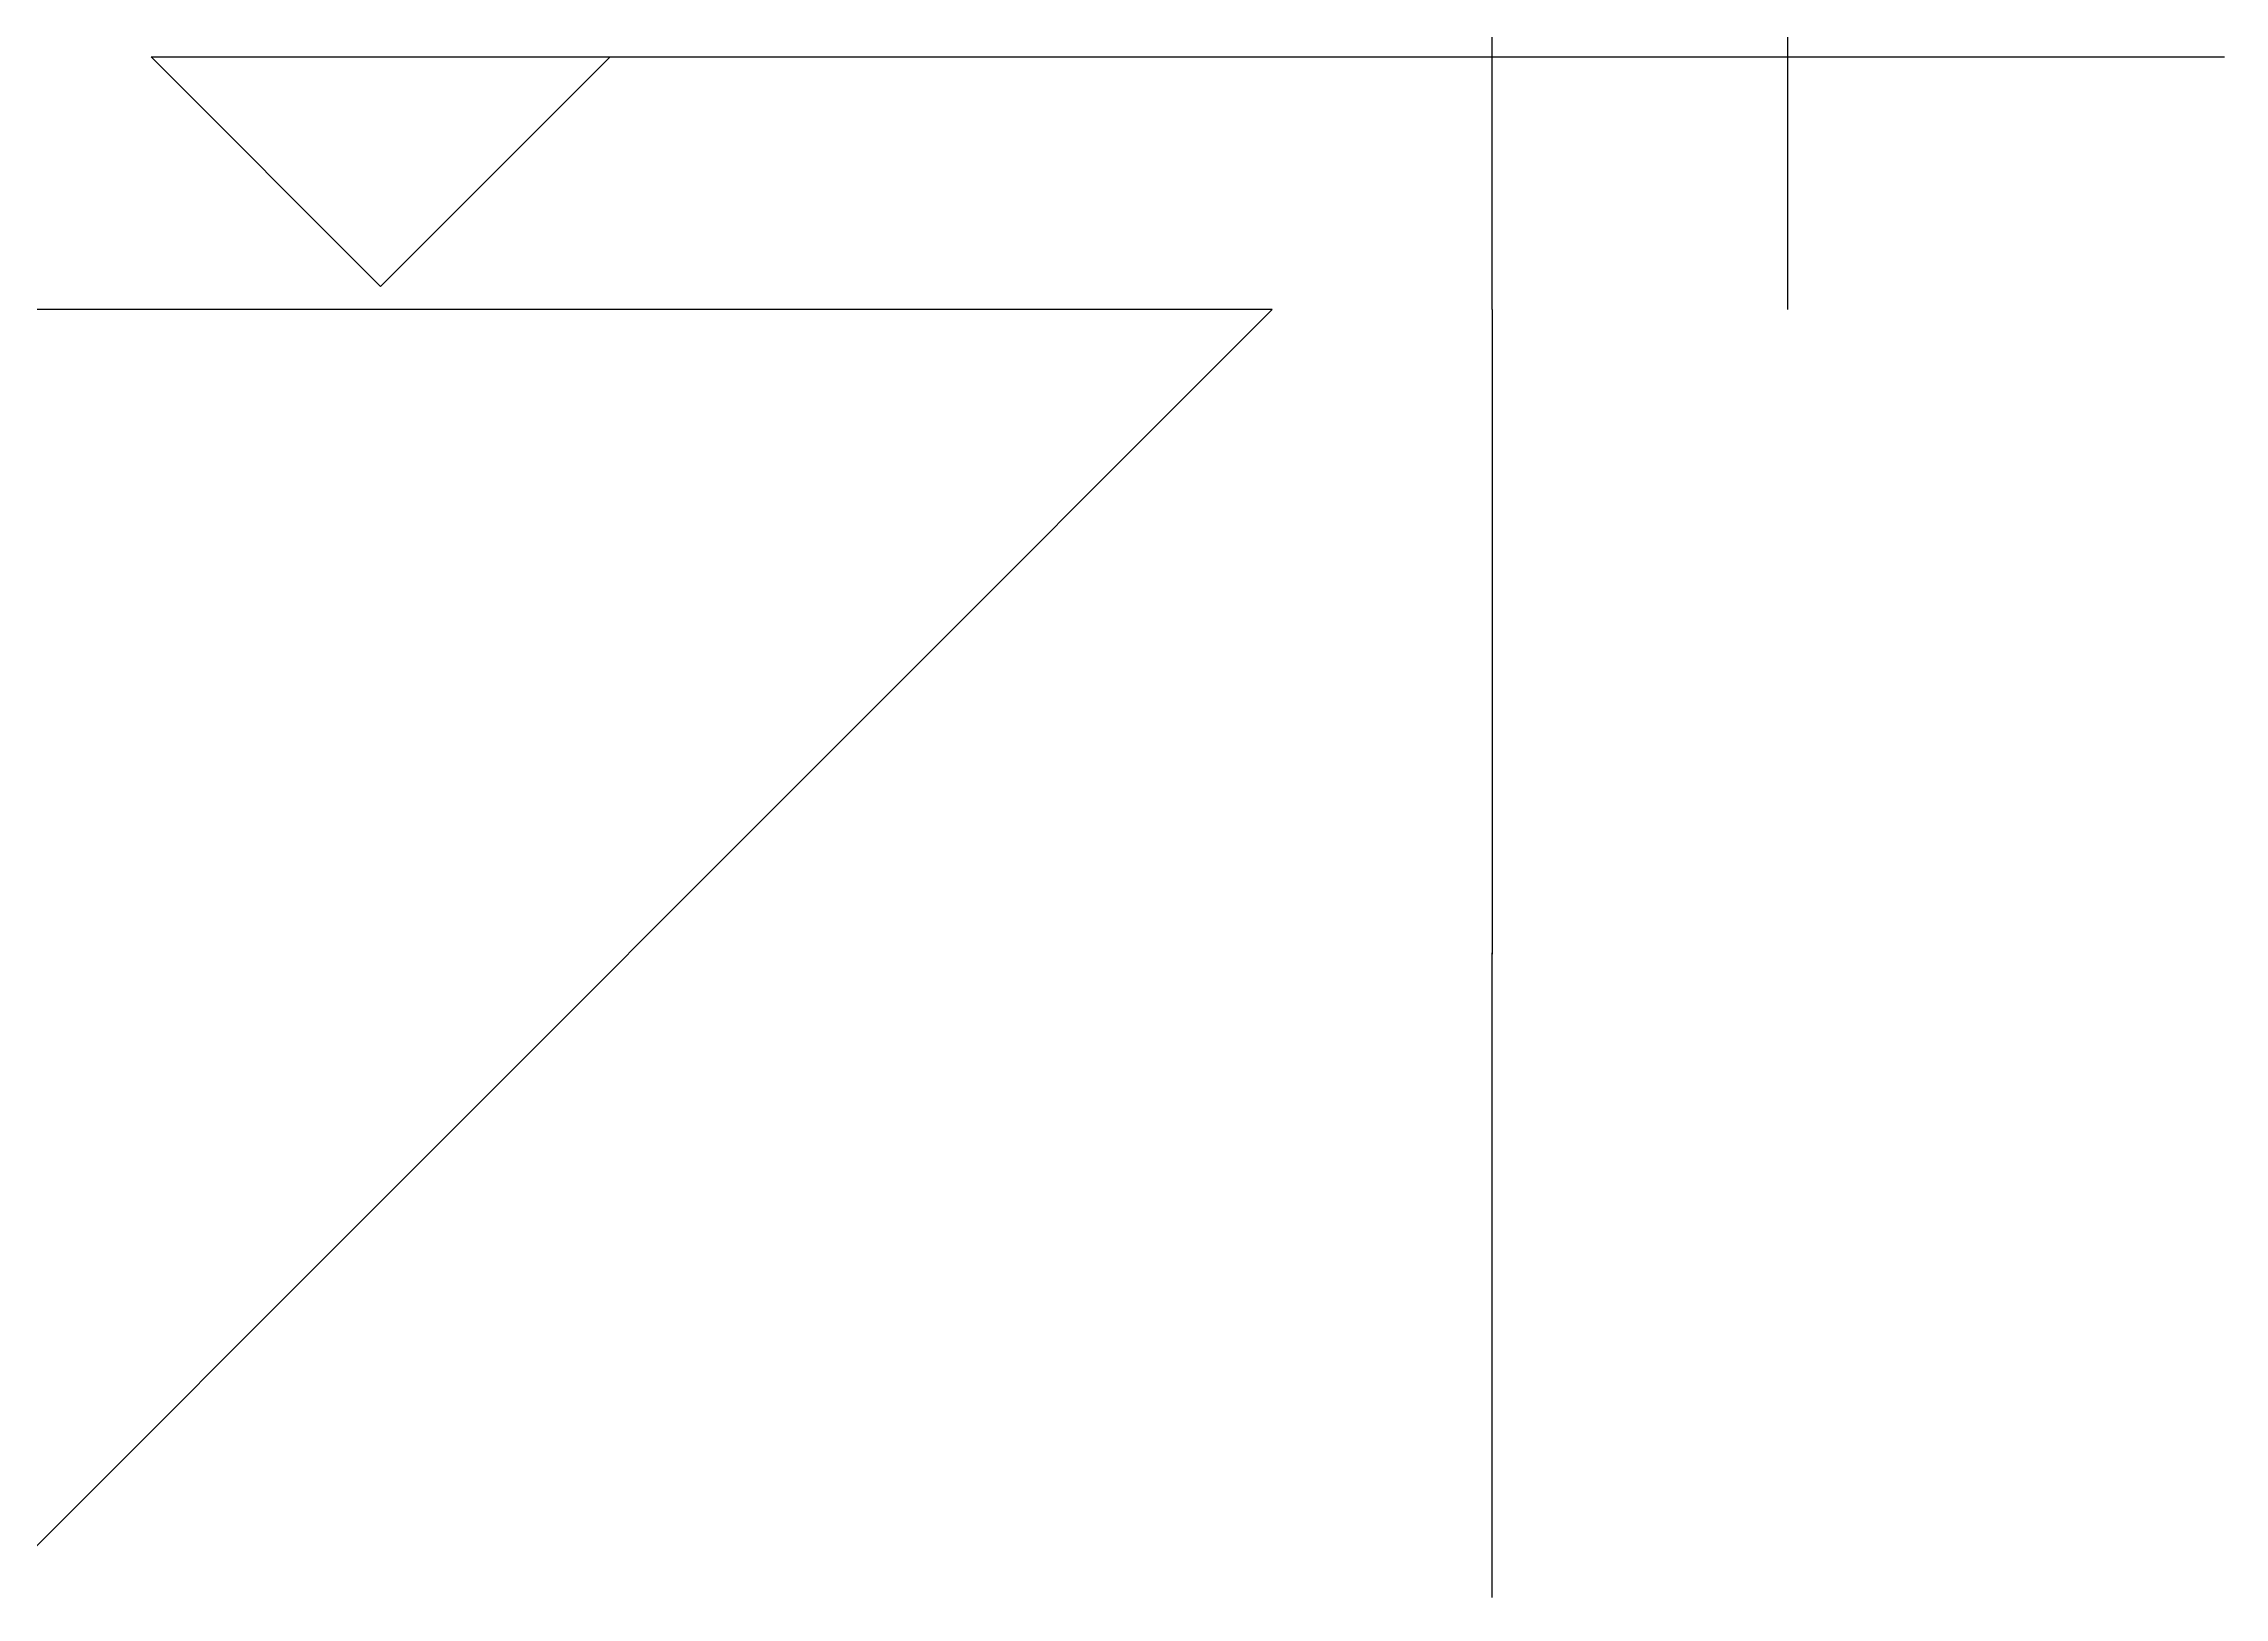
# Model space of a CAD drawing. Header units: metres. Extents: x 4568 to 182545, y -86951 to 35529.
# Drawn here: x 55883 to 57407, y -5406 to -4321 of the extents above; entities that cross this region are included whole.
import ezdxf

# ---------------------------------------------------------------- set-up
doc = ezdxf.new("R2010")
doc.units = ezdxf.units.M
doc.layers.add('BEAM', color=4, linetype='Continuous')
doc.layers.add('DIM', color=1, linetype='Continuous')
doc.dimstyles.get("Standard").update_dxf_attribs({"dimtxt": 2.5, "dimasz": 2.5, "dimexe": 1.25, "dimexo": 0.625, "dimtad": 1, "dimcen": 2.5, "dimazin": 3, "dimtfac": 1, "dimtmove": 0, "dimatfit": 3})

# ---------------------------------------------------------------- blocks, each defined once
blk = doc.blocks.new('_CLOSEDFILLED')
at = {"color": 0, "linetype": 'BYBLOCK'}
blk.add_solid([(-1, 0.2), (0, 0), (-1, -0.2)], dxfattribs=at)
blk = doc.blocks.new('*D115')
for p, q in [((57102.3, -1484.44), (57102.3, -2995.37)), ((57102.05, -2995.37), (57101.8, -2995.37)), ((57102.3, -4506.3), (57102.3, -2995.37)), ((57102.3, -2995.37), (57102.3, -2995.37)), ((57102.55, -2995.37), (57102.8, -2995.37))]:
    blk.add_line(p, q)
at = {"layer": 'Defpoints'}
for p in [(57102.3, -1484.44), (57102.3, -2995.37), (57102.3, -4506.3)]:
    blk.add_point(p, dxfattribs=at)
at = {"layer": 'DIM', "xscale": 0.25, "yscale": 0.25}
blk.add_blockref('_CLOSEDFILLED', (57102.3, -2995.37), dxfattribs=at)
at = {"layer": 'DIM', "xscale": 0.25, "yscale": 0.25, "rotation": 180}
blk.add_blockref('_CLOSEDFILLED', (57102.3, -2995.37), dxfattribs=at)
at = {"layer": 'DIM', "insert": (57102.3, -2994.245), "char_height": 1, "attachment_point": 5}
blk.add_mtext('d', dxfattribs=at)
blk = doc.blocks.new('*D116')
for p, q in [((56895.53, -3606.3), (56895.53, -4056.3)), ((56895.28, -4056.3), (56895.03, -4056.3)), ((56895.53, -4506.3), (56895.53, -4056.3)), ((56895.53, -4056.3), (56895.53, -4056.3)), ((56895.78, -4056.3), (56896.03, -4056.3))]:
    blk.add_line(p, q)
at = {"layer": 'Defpoints'}
for p in [(56895.53, -3606.3), (56895.53, -4056.3), (56895.53, -4506.3)]:
    blk.add_point(p, dxfattribs=at)
at = {"layer": 'DIM', "xscale": 0.25, "yscale": 0.25}
blk.add_blockref('_CLOSEDFILLED', (56895.53, -4056.3), dxfattribs=at)
at = {"layer": 'DIM', "xscale": 0.25, "yscale": 0.25, "rotation": 180}
blk.add_blockref('_CLOSEDFILLED', (56895.53, -4056.3), dxfattribs=at)
at = {"layer": 'DIM', "insert": (56895.53, -4055.175), "char_height": 1, "attachment_point": 5}
blk.add_mtext('250', dxfattribs=at)
blk = doc.blocks.new('*D121')
for p, q in [((56895.53, -4506.3), (56895.53, -4956.3)), ((56895.28, -4956.3), (56895.03, -4956.3)), ((56895.53, -5406.3), (56895.53, -4956.3)), ((56895.53, -4956.3), (56895.53, -4956.3)), ((56895.78, -4956.3), (56896.03, -4956.3))]:
    blk.add_line(p, q)
at = {"layer": 'Defpoints'}
for p in [(56895.53, -4506.3), (56895.53, -4956.3), (56895.53, -5406.3)]:
    blk.add_point(p, dxfattribs=at)
at = {"layer": 'DIM', "xscale": 0.25, "yscale": 0.25}
blk.add_blockref('_CLOSEDFILLED', (56895.53, -4956.3), dxfattribs=at)
at = {"layer": 'DIM', "xscale": 0.25, "yscale": 0.25, "rotation": 180}
blk.add_blockref('_CLOSEDFILLED', (56895.53, -4956.3), dxfattribs=at)
at = {"layer": 'DIM', "insert": (56895.53, -4955.175), "char_height": 1, "attachment_point": 5}
blk.add_mtext('e', dxfattribs=at)

msp = doc.modelspace()

# ---------------------------------------------------------------- linework, layer by layer
for p, q in [((55958.25, -4329.8), (57407.41, -4329.8)), ((55958.25, -4329.8), (56118.62, -4490.17)), ((56118.62, -4490.17), (56278.99, -4329.8))]:
    msp.add_line(p, q)
at = {"layer": 'BEAM'}
msp.add_lwpolyline([(55841.85, -5406.3), (56741.85, -4506.3), (52061.85, -4506.3), (52961.85, -5406.3)], close=True, dxfattribs=at)

# ---------------------------------------------------------------- dimensions: what is measured, and where the dimension line sits
at = {"layer": 'DIM'}
for base, p1, p2, text, picture, middle in [((57102.3, -2995.37), (57102.3, -1484.44), (57102.3, -4506.3), 'd', '*D115', (57102.3, -2994.245)), ((56895.53, -4056.3), (56895.53, -3606.3), (56895.53, -4506.3), '250', '*D116', (56895.53, -4055.175)), ((56895.53, -4956.3), (56895.53, -4506.3), (56895.53, -5406.3), 'e', '*D121', (56895.53, -4955.175))]:
    dim = msp.add_linear_dim(base=base, p1=p1, p2=p2, text=text, dimstyle='Standard', dxfattribs=at)
    dim.commit()
    dim.dimension.update_dxf_attribs({"geometry": picture, "text_midpoint": middle})

doc.saveas('drawing.dxf')
